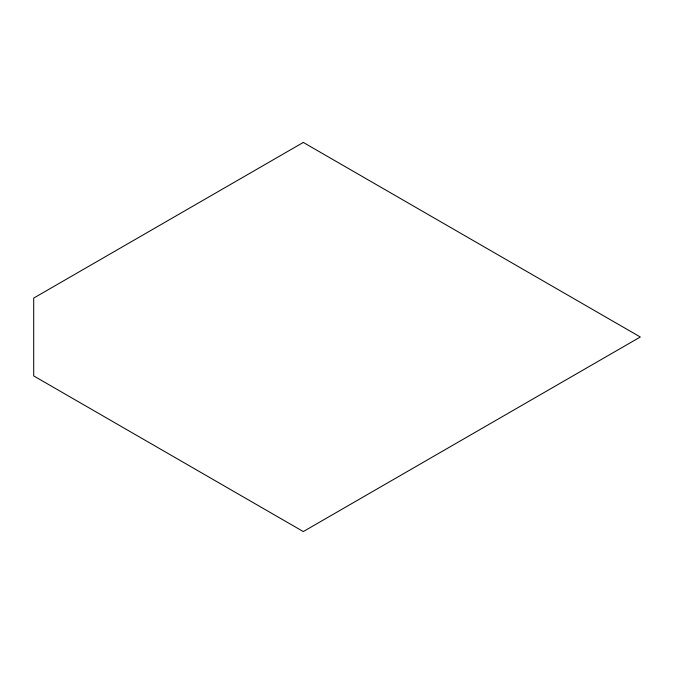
<?xml version="1.0" encoding="UTF-8"?>
<svg xmlns="http://www.w3.org/2000/svg" width="674" height="674" viewBox="0 0 674 674"><rect width="100%" height="100%" fill="white"/><g stroke="black" fill="none" stroke-linecap="round" stroke-linejoin="round"><path stroke-width="1.01" d="M303.3 142.433L33.7 298.085L33.7 375.915L303.3 531.567L640.3 337L303.3 142.433"/></g></svg>
